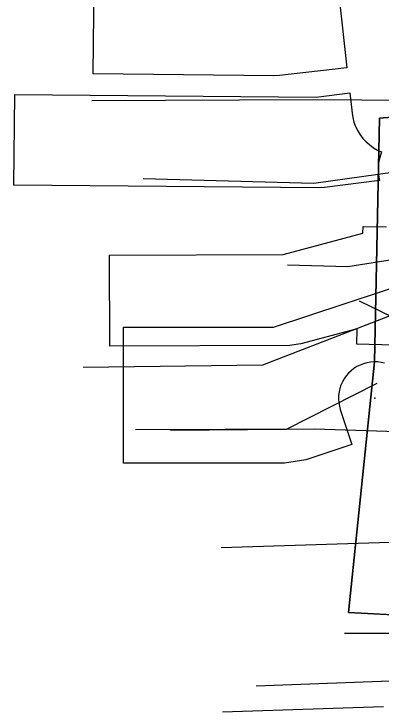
# Model space of a CAD drawing. Header units: metres. Extents: x -3903 to -3714, y 4981 to 6033.
# Drawn here: x -3881.05 to -3864.84, y 5709.88 to 5740.43 of the extents above; entities that cross this region are included whole.
import ezdxf

# ---------------------------------------------------------------- set-up
doc = ezdxf.new("R2010")
doc.units = ezdxf.units.M
for name, color, linetype in [('BOUNDARY', 7, 'Continuous'), ('ELECTR_CABLE', 7, 'Continuous'), ('ELECTR_CABLE_COMM', 7, 'Continuous'), ('GRASS', 7, 'Continuous'), ('GROUND', 7, 'Continuous'), ('HEAT', 7, 'Continuous'), ('SEWER', 7, 'Continuous'), ('TREE', 7, 'Continuous'), ('WATER_PIPELINE', 7, 'Continuous')]:
    doc.layers.add(name, color=color, linetype=linetype)

msp = doc.modelspace()

# ---------------------------------------------------------------- linework, layer by layer
at = {"layer": 'BOUNDARY'}
msp.add_lwpolyline([(-3861.464, 5703.213), (-3861.075, 5712.362), (-3864.189, 5712.495), (-3864.109, 5713.925), (-3866.317, 5714.045), (-3865.176, 5725.092), (-3864.954, 5735.839), (-3864.413, 5735.875), (-3864.286, 5739.581), (-3860.71, 5739.306), (-3860.715, 5739.615), (-3857.337, 5739.608), (-3857.325, 5739.309), (-3847.856, 5740.311), (-3847.984, 5741.862)], dxfattribs=at)
at = {"layer": 'ELECTR_CABLE'}
for points in [[(-3862.723, 5729.852), (-3866.356, 5729.284), (-3868.999, 5729.356)], [(-3860.342, 5714.049), (-3862.917, 5711.081), (-3870.386, 5710.8)], [(-3862.603, 5713.125), (-3866.502, 5713.125)]]:
    msp.add_lwpolyline(points, dxfattribs=at)
at = {"layer": 'ELECTR_CABLE_COMM'}
for points in [[(-3863.871, 5726.808), (-3865.839, 5727.773)], [(-3865.073, 5724.137), (-3869.069, 5722.111), (-3874.15, 5722.068)], [(-3857.35, 5721.785), (-3867.822, 5722.129), (-3875.687, 5722.099)], [(-3849.153, 5719.316), (-3864.024, 5717.149), (-3871.928, 5716.893)]]:
    msp.add_lwpolyline(points, dxfattribs=at)
at = {"layer": 'GRASS'}
msp.add_lwpolyline([(-3860.72, 5739.291), (-3861.901, 5739.313), (-3863.779, 5739.483), (-3864.286, 5739.581), (-3864.413, 5735.875), (-3864.954, 5735.839), (-3865.176, 5725.092), (-3866.317, 5714.045), (-3863.801, 5713.918), (-3863.576, 5713.903), (-3863.354, 5713.936), (-3863.145, 5714.016), (-3862.956, 5714.14), (-3861.485, 5724.757), (-3859.712, 5738.9), (-3859.924, 5739.084), (-3860.17, 5739.214), (-3860.439, 5739.284)], close=True, dxfattribs=at)
at = {"layer": 'GROUND'}
msp.add_lwpolyline([(-3864.109, 5713.925), (-3866.317, 5714.045), (-3865.176, 5725.092), (-3864.954, 5735.839), (-3864.413, 5735.875)], dxfattribs=at)
at = {"layer": 'HEAT'}
for points in [[(-3866.748, 5741.287), (-3866.386, 5738.048), (-3869.356, 5737.716), (-3869.6, 5737.704), (-3877.556, 5737.79), (-3877.513, 5741.789)], [(-3861.005, 5725.744), (-3865.949, 5725.869), (-3865.932, 5726.553), (-3868.413, 5725.888), (-3868.923, 5725.82), (-3876.83, 5725.79), (-3876.845, 5729.79), (-3869.198, 5729.819), (-3865.686, 5730.76), (-3865.678, 5731.064), (-3864.65, 5731.038)], [(-3871.871, 5709.662), (-3864.776, 5709.91)]]:
    msp.add_lwpolyline(points, dxfattribs=at)
msp.add_lwpolyline([(-3867.377, 5732.776), (-3867.642, 5732.761), (-3881.047, 5732.878), (-3881.012, 5736.878), (-3867.74, 5736.762), (-3866.263, 5736.946), (-3866.164, 5736.06), (-3866.131, 5735.856), (-3866.078, 5735.657), (-3866.006, 5735.464), (-3865.916, 5735.279), (-3865.808, 5735.104), (-3865.683, 5734.94), (-3865.542, 5734.789), (-3865.388, 5734.652), (-3865.221, 5734.532), (-3865.042, 5734.428), (-3864.863, 5734.346), (-3864.901, 5734.249), (-3864.957, 5734.051), (-3864.994, 5733.848), (-3865.011, 5733.643), (-3865.008, 5733.437), (-3864.984, 5733.232), (-3864.951, 5733.079)], close=True, dxfattribs=at)
at = {"layer": 'SEWER'}
msp.add_lwpolyline([(-3864.734, 5725.034), (-3864.887, 5725.068), (-3865.043, 5725.087), (-3865.2, 5725.091), (-3865.357, 5725.08), (-3865.511, 5725.053), (-3865.663, 5725.011), (-3865.809, 5724.954), (-3865.95, 5724.884), (-3866.082, 5724.8), (-3866.206, 5724.703), (-3866.32, 5724.595), (-3866.422, 5724.476), (-3866.513, 5724.348), (-3866.59, 5724.211), (-3866.654, 5724.067), (-3866.703, 5723.918), (-3866.737, 5723.765), (-3866.756, 5723.609), (-3866.76, 5723.452), (-3866.749, 5723.296), (-3866.722, 5723.141), (-3866.68, 5722.99), (-3866.17, 5721.447), (-3868.201, 5720.776), (-3869.143, 5720.624), (-3876.222, 5720.624), (-3876.222, 5726.624), (-3869.625, 5726.624), (-3853.799, 5731.855)], dxfattribs=at)
at = {"layer": 'TREE'}
msp.add_point((-3865.161, 5723.491), dxfattribs=at)
at = {"layer": 'WATER_PIPELINE'}
for points in [[(-3846.45, 5736.497), (-3867.882, 5736.642), (-3877.623, 5736.602)], [(-3858.618, 5734.249), (-3867.845, 5732.953), (-3875.36, 5733.157)], [(-3847.984, 5733.511), (-3870.101, 5724.952), (-3878.001, 5724.848)]]:
    msp.add_lwpolyline(points, dxfattribs=at)

doc.saveas('drawing.dxf')
